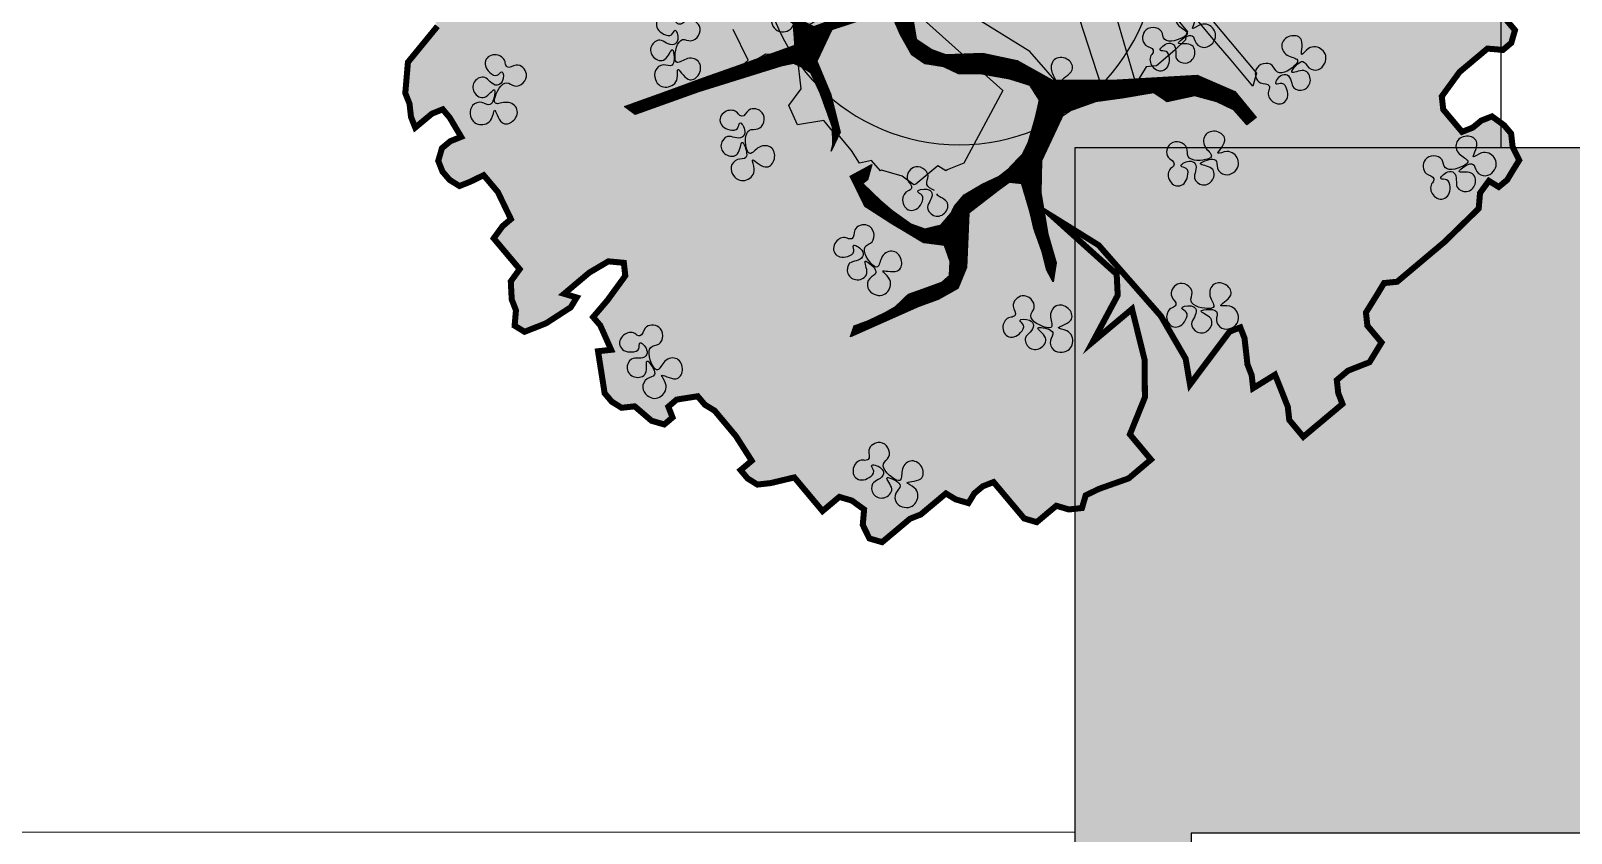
# Model space of a CAD drawing. Header units: millimetres. Extents: x 307301 to 459443, y -2888111 to -2805601.
# Drawn here: x 448119 to 449444, y -2867850 to -2867160 of the extents above; entities that cross this region are included whole.
import ezdxf

# ---------------------------------------------------------------- set-up
doc = ezdxf.new("R2010")
doc.units = ezdxf.units.MM
doc.header["$LTSCALE"] = 10
doc.header["$MEASUREMENT"] = 0
for name, color, linetype in [('BMA  furniture', 6, 'Continuous'), ('COL', 2, 'Continuous'), ('PDA FURNITURE', 6, 'Continuous'), ('Plants', 5, 'Continuous')]:
    doc.layers.add(name, color=color, linetype=linetype)
doc.layers.add('COLUMN HATCH', color=252, linetype='Continuous', lineweight=5)
doc.layers.add('WIN', color=5, linetype='Continuous', lineweight=9)

# ---------------------------------------------------------------- blocks, each defined once
blk = doc.blocks.new('A$C9a3b0c70')
at = {"layer": 'COLUMN HATCH'}
h = blk.add_hatch(color=252, dxfattribs=at)
h.dxf.hatch_style = 1
h.paths.add_polyline_path([(14849.9, 9467.3), (14749.9, 9467.3), (14749.7, 6822.3), (15899.5, 6822.3), (15899.8, 7412.3), (14849.9, 7412.3)])
at = {"layer": 'COL'}
blk.add_lwpolyline([(14849.9, 9467.3), (14749.9, 9467.3), (14749.9, 6822.3), (15899.7, 6822.3), (15899.7, 7412.3), (14849.9, 7412.3)], close=True, dxfattribs=at)
blk = doc.blocks.new('zdhdghgd')
at = {"layer": 'Plants', "transparency": 33554495}
h = blk.add_hatch(color=97, dxfattribs=at)
h.set_gradient(color1=(66, 119, 40), color2=(194, 242, 166), name='SPHERICAL')
h.paths.add_polyline_path([(420386.7, -406570.7), (420384.3, -406579.5), (420376.8, -406597.9), (420382.7, -406601.4), (420391.6, -406592.6), (420400.3, -406584.6), (420400.5, -406593), (420407.9, -406588.4), (420413.2, -406582.1), (420408.6, -406574.6), (420411.8, -406566.5), (420418.2, -406550.3), (420421.4, -406542.2), (420426.8, -406535.9), (420434.9, -406539.1), (420441.2, -406544.4), (420425.3, -406563.4), (420438, -406574), (420446.1, -406577.2), (420455.6, -406574.5), (420460.9, -406568.1), (420470.8, -406569.2), (420480.7, -406570.3), (420490.3, -406567.5), (420500.9, -406554.9), (420496.3, -406547.4), (420486.4, -406546.3), (420498.8, -406531.5), (420508.4, -406528.8), (420511.6, -406520.6), (420521.1, -406517.9), (420531, -406519), (420539.1, -406522.2), (420551.8, -406532.8), (420563.1, -406527.9), (420579.1, -406508.9), (420587.2, -406512.1), (420596.7, -406509.3), (420604.2, -406504.8), (420609.5, -406498.4), (420606.7, -406488.9), (420600.3, -406483.5), (420592.2, -406480.3), (420595.4, -406472.2), (420600.7, -406465.9), (420608.2, -406461.3), (420625.1, -406475.5), (420634.6, -406472.7), (420637.8, -406464.6), (420647.7, -406465.7), (420655.2, -406461.2), (420667.6, -406446.4), (420654.9, -406435.7), (420646.8, -406432.5), (420644, -406423), (420637.6, -406417.6), (420632.3, -406424), (420620.6, -406425), (420616.1, -406417.6), (420619.3, -406409.5), (420624.6, -406403.1), (420643.3, -406415.2), (420651.4, -406418.4), (420658.8, -406413.8), (420665.2, -406397.6), (420670.5, -406391.3), (420678.7, -406394.5), (420685, -406399.8), (420694.9, -406400.9), (420702.3, -406396.4), (420701.3, -406384.7), (420706.6, -406378.4), (420716.2, -406375.6), (420725.4, -406368.9), (420732.8, -406364.3), (420736, -406356.2), (420731.4, -406348.8), (420728.6, -406339.2), (420719.1, -406342), (420712.7, -406336.7), (420713.8, -406326.8), (420719.1, -406320.5), (420704.3, -406308.1), (420707.5, -406300), (420717.4, -406301.1), (420723.8, -406306.4), (420733.3, -406303.6), (420758.1, -406274), (420751.8, -406268.7), (420742.6, -406253.8), (420733.1, -406235.1), (420724.7, -406228), (420706.3, -406241.3), (420703.1, -406249.4), (420686.8, -406243), (420680.5, -406237.7), (420692.6, -406219), (420697.9, -406212.7), (420705.3, -406208.1), (420712.4, -406199.7), (420724.5, -406181), (420729.8, -406174.7), (420743.5, -406175.4), (420753.4, -406176.5), (420760.9, -406172), (420766.2, -406165.6), (420765.1, -406154), (420760.2, -406142.6), (420772.6, -406127.9), (420766, -406118.6), (420759.6, -406113.3), (420754.3, -406119.7), (420744.1, -406114.7), (420735.6, -406107.6), (420736.7, -406097.7), (420750.5, -406098.5), (420766.7, -406104.9), (420786.2, -406081.6), (420789.4, -406073.5), (420747.1, -406038.1), (420736.9, -406033.1), (420738, -406023.2), (420727.7, -406018.2), (420719.6, -406015), (420726.7, -406006.5), (420725.7, -405994.9), (420721.1, -405987.4), (420709.8, -405992.3), (420682.5, -406023.4), (420653.3, -406004.7), (420665.1, -406037.1), (420636.2, -406040.1), (420714.4, -406096.9), (420643.6, -406057), (420634.2, -406077.4), (420478.7, -406026.8), (420575, -406055), (420565.7, -406033.6), (420597.6, -406053), (420608.3, -406040.3), (420607.2, -406028.7), (420600.9, -406023.4), (420611, -405993), (420617.1, -405975.9), (420624.6, -405967), (420629.4, -405953), (420653, -405956.2), (420662.2, -405941.7), (420682.7, -405951.6), (420689, -405956.9), (420708.5, -405933.7), (420687.4, -405916), (420654.2, -405895.4), (420655.3, -405885.5), (420660.6, -405879.1), (420656.1, -405871.7), (420643.4, -405861.1), (420633.8, -405863.8), (420614, -405883.2), (420607.6, -405877.9), (420606.6, -405866.2), (420609.8, -405858.1), (420605.2, -405850.7), (420600.7, -405843.2), (420594.3, -405837.9), (420584.4, -405836.8), (420574.6, -405835.7), (420571.8, -405826.2), (420575, -405818.1), (420570.4, -405810.6), (420576.8, -405794.4), (420572.2, -405787), (420563.8, -405779.9), (420550, -405779.1), (420541.9, -405775.9), (420534.4, -405780.5), (420537.6, -405793.9), (420477.2, -405775.6), (420469.1, -405772.4), (420476.2, -405764), (420455, -405746.2), (420430.7, -405736.6), (420422.2, -405729.5), (420412.7, -405732.3), (420413.7, -405744), (420410.5, -405752.1), (420402.4, -405748.9), (420385.8, -405760.1), (420375.1, -405772.8), (420379.7, -405780.2), (420376.5, -405788.3), (420365.9, -405801), (420356, -405799.9), (420349.6, -405794.6), (420357.8, -405776.2), (420368.4, -405763.6), (420361.8, -405754.4), (420349.1, -405743.7), (420344.5, -405736.3), (420338.2, -405731), (420319.8, -405722.8), (420308.5, -405727.7), (420297.9, -405740.3), (420302.4, -405747.8), (420295.3, -405756.2), (420281.6, -405755.5), (420268.9, -405744.8), (420259.3, -405747.6), (420254, -405753.9), (420255, -405765.6), (420237.3, -405786.7), (420218.9, -405800.1), (420209, -405799), (420192.1, -405784.8), (420195.3, -405776.7), (420200.6, -405770.3), (420203.8, -405762.2), (420197.1, -405753), (420190.8, -405747.7), (420180.9, -405746.6), (420170.7, -405741.6), (420163.3, -405746.2), (420155.8, -405750.7), (420150.5, -405757.1), (420155.1, -405764.5), (420145.9, -405771.2), (420134.2, -405772.2), (420109.1, -405797.9), (420078.9, -405833.8), (420077.9, -405843.7), (420070.4, -405848.2), (420055.6, -405857.4), (420045.7, -405856.3), (420033, -405845.6), (420018.1, -405854.7), (420014.9, -405862.9), (420011.7, -405871), (420004.6, -405879.4), (419994.7, -405878.3), (419986.6, -405875.1), (419961.8, -405904.7), (419974.5, -405915.3), (419984.4, -405916.4), (420000.6, -405922.8), (420008.7, -405926.1), (419998.5, -405942.6), (420008.3, -405943.7), (420016.5, -405946.9), (420026.3, -405948), (420036.2, -405949.1), (420044.4, -405952.3), (420041.2, -405960.4), (420001.3, -405990.3), (420020.8, -405993.6), (420053, -406012.3), (420106.5, -406059.3), (420128, -406093.9), (420084.6, -406045.7), (420068.7, -406044.9), (420033.4, -406063.8), (420058.3, -406034.1), (420019.6, -406024.5), (419991.5, -406024.4), (419963.6, -406035.7), (419944.6, -406019.8), (419930.4, -406036.6), (419922.5, -406058.9), (419917.6, -406069.1), (419908, -406071.9), (419906.9, -406081.8), (419909.7, -406091.3), (419897.3, -406106.1), (419900.1, -406115.6), (419927.6, -406138.7), (419924.4, -406146.8), (419919.1, -406153.2), (419911.7, -406157.7), (419914.5, -406167.3), (419919, -406174.7), (419903.1, -406193.7), (419899.9, -406201.8), (419882.2, -406222.9), (419885, -406232.5), (419895.2, -406237.5), (419906.9, -406236.5), (419913.6, -406245.7), (419916.4, -406255.2), (419905.7, -406267.9), (419931.1, -406289.2), (419926.8, -406307.2), (419925.7, -406317.1), (419930.3, -406324.5), (419936.6, -406329.8), (419943.7, -406321.4), (419962.4, -406333.4), (419981.5, -406349.4), (419986, -406356.8), (419992.4, -406362.2), (419989.9, -406378.1), (419984.5, -406384.4), (419976.4, -406381.2), (419971.1, -406387.5), (419973.9, -406397.1), (419984.8, -406409.8), (419983.7, -406419.7), (419988.3, -406427.1), (419994.7, -406432.5), (420026.4, -406437.5), (420027.5, -406427.6), (420045.9, -406435.8), (420052.2, -406441.2), (420065, -406430.3), (420083.4, -406416.9), (420093.2, -406418), (420094.3, -406429.7), (420085.8, -406444.1), (420069.8, -406463.1), (420067, -406453.6), (420059.6, -406458.1), (420047.5, -406476.8), (420041.1, -406493), (420045.7, -406500.5), (420057.3, -406499.5), (420065.5, -406502.7), (420079.2, -406503.4), (420088.4, -406496.7), (420111.7, -406516.3), (420120.9, -406509.6), (420126.2, -406503.3), (420146.7, -406513.2), (420159.4, -406523.9), (420154.4, -406534.1), (420151.2, -406542.2), (420155.8, -406549.6), (420162.1, -406555), (420170.2, -406558.2), (420179.8, -406555.4), (420185.1, -406549), (420188.3, -406540.9), (420202.8, -406549.5), (420209.1, -406554.8), (420205.9, -406562.9), (420195.3, -406575.6), (420203.4, -406578.8), (420213.3, -406579.9), (420221.4, -406583.1), (420244.7, -406581.1), (420271.9, -406558.8), (420281.9, -406564), (420294.4, -406540.6), (420310.8, -406574.9), (420311.8, -406586), (420312.2, -406603.8), (420322.5, -406612.4), (420346.2, -406616), (420355.4, -406589.8), (420349.7, -406549.5), (420325.6, -406522.9), (420315.1, -406486), (420333.9, -406523), (420375.7, -406562)])
at = {"layer": 'Plants'}
h = blk.add_hatch(dxfattribs=at)
h.set_pattern_fill('ANSI31', color=39, scale=0.90929, angle=-40.4951)
h.set_pattern_definition([(4.504904, (420332.25034, -406164.66091), (-0.008927458, 0.113310114), [])])
edge = h.paths.add_edge_path()
edge.add_line((420294.5, -406186.3), (420277.6, -406199.8))
edge.add_line((420277.6, -406199.8), (420262.1, -406197.2))
edge.add_line((420262.1, -406197.2), (420254.3, -406185.4))
edge.add_line((420254.3, -406185.4), (420250.5, -406175))
edge.add_line((420250.5, -406175), (420251.6, -406146.9))
edge.add_line((420251.6, -406146.9), (420246, -406120.9))
edge.add_line((420246, -406120.9), (420231.5, -406094.6))
edge.add_line((420231.5, -406094.6), (420231.2, -406049.5))
edge.add_line((420231.2, -406049.5), (420235, -405984.8))
edge.add_line((420235, -405984.8), (420222.7, -405956.4))
edge.add_line((420222.7, -405956.4), (420203, -405940.3))
edge.add_line((420203, -405940.3), (420197.4, -405947.3))
edge.add_line((420197.4, -405947.3), (420208.8, -405957.4))
edge.add_line((420208.8, -405957.4), (420214.8, -405970))
edge.add_line((420214.8, -405970), (420219.3, -405986.7))
edge.add_line((420219.3, -405986.7), (420214.8, -406007.6))
edge.add_line((420214.8, -406007.6), (420221.7, -406017.6))
edge.add_line((420221.7, -406017.6), (420217.5, -406041.6))
edge.add_line((420217.5, -406041.6), (420214.8, -406061.6))
edge.add_line((420214.8, -406061.6), (420206.2, -406085.5))
edge.add_line((420206.2, -406085.5), (420170.1, -406102.6))
edge.add_line((420170.1, -406102.6), (420146, -406102.9))
edge.add_line((420146, -406102.9), (420114.8, -406097.7))
edge.add_line((420114.8, -406097.7), (420093.1, -406091.4))
edge.add_line((420093.1, -406091.4), (420078.8, -406093.7))
edge.add_line((420078.8, -406093.7), (420087.6, -406098.4))
edge.add_line((420087.6, -406098.4), (420101.4, -406101.9))
edge.add_line((420101.4, -406101.9), (420118.6, -406108.1))
edge.add_line((420118.6, -406108.1), (420131.1, -406111))
edge.add_line((420131.1, -406111), (420152.8, -406117.4))
edge.add_line((420152.8, -406117.4), (420153.9, -406126.8))
edge.add_line((420153.9, -406126.8), (420147.9, -406135.1))
edge.add_line((420147.9, -406135.1), (420130.8, -406157.5))
edge.add_line((420130.8, -406157.5), (420089.7, -406159.2))
edge.add_line((420089.7, -406159.2), (420073.9, -406165.6))
edge.add_line((420073.9, -406165.6), (420065.6, -406180.5))
edge.add_line((420065.6, -406180.5), (420060.3, -406195.2))
edge.add_line((420060.3, -406195.2), (420037.2, -406246.9))
edge.add_line((420037.2, -406246.9), (420045.7, -406244))
edge.add_line((420045.7, -406244), (420049.6, -406233.3))
edge.add_line((420049.6, -406233.3), (420055.7, -406220.5))
edge.add_line((420055.7, -406220.5), (420059.9, -406213))
edge.add_line((420059.9, -406213), (420069.5, -406203))
edge.add_line((420069.5, -406203), (420073.3, -406192.3))
edge.add_line((420073.3, -406192.3), (420078.6, -406177.7))
edge.add_line((420078.6, -406177.7), (420083.6, -406172))
edge.add_line((420083.6, -406172), (420094.3, -406171.4))
edge.add_line((420094.3, -406171.4), (420106.3, -406175.7))
edge.add_line((420106.3, -406175.7), (420108.2, -406191.4))
edge.add_line((420108.2, -406191.4), (420123.2, -406216.3))
edge.add_line((420123.2, -406216.3), (420135.7, -406235.8))
edge.add_line((420135.7, -406235.8), (420158.6, -406247))
edge.add_line((420158.6, -406247), (420167.5, -406230.7))
edge.add_line((420167.5, -406230.7), (420155.8, -406234))
edge.add_line((420155.8, -406234), (420153, -406237.5))
edge.add_line((420153, -406237.5), (420140, -406223.8))
edge.add_line((420140, -406223.8), (420132.6, -406215.2))
edge.add_line((420132.6, -406215.2), (420122.7, -406201.1))
edge.add_line((420122.7, -406201.1), (420118.9, -406190.7))
edge.add_line((420118.9, -406190.7), (420121.9, -406178.3))
edge.add_line((420121.9, -406178.3), (420130.5, -406170.9))
edge.add_line((420130.5, -406170.9), (420135.9, -406168.3))
edge.add_line((420135.9, -406168.3), (420144.6, -406160.9))
edge.add_line((420144.6, -406160.9), (420152.5, -406147.3))
edge.add_line((420152.5, -406147.3), (420158.6, -406134.5))
edge.add_line((420158.6, -406134.5), (420164.1, -406127.5))
edge.add_line((420164.1, -406127.5), (420175.6, -406116.6))
edge.add_line((420175.6, -406116.6), (420184.6, -406112.3))
edge.add_line((420184.6, -406112.3), (420203, -406106.9))
edge.add_line((420203, -406106.9), (420216, -406104.1))
edge.add_line((420216, -406104.1), (420227, -406111.1))
edge.add_line((420227, -406111.1), (420232, -406126.4))
edge.add_line((420232, -406126.4), (420234.4, -406140.7))
edge.add_line((420234.4, -406140.7), (420236, -406148.8))
edge.add_line((420236, -406148.8), (420236, -406165.3))
edge.add_line((420236, -406165.3), (420241.1, -406176.2))
edge.add_line((420241.1, -406176.2), (420243.5, -406190.5))
edge.add_line((420243.5, -406190.5), (420250.4, -406200.5))
edge.add_line((420250.4, -406200.5), (420265.3, -406208.9))
edge.add_line((420265.3, -406208.9), (420283.5, -406216.9))
edge.add_line((420283.5, -406216.9), (420269, -406261.2))
edge.add_line((420269, -406261.2), (420245.5, -406272.3))
edge.add_line((420245.5, -406272.3), (420220.8, -406261.9))
edge.add_line((420220.8, -406261.9), (420191.9, -406254.5))
edge.add_line((420191.9, -406254.5), (420177.5, -406261.3))
edge.add_line((420177.5, -406261.3), (420182.4, -406260.1))
edge.add_line((420182.4, -406260.1), (420195.8, -406260.4))
edge.add_line((420195.8, -406260.4), (420207.8, -406264.7))
edge.add_line((420207.8, -406264.7), (420221, -406269.5))
edge.add_line((420221, -406269.5), (420236.5, -406276.6))
edge.add_line((420236.5, -406276.6), (420240.4, -406282.5))
edge.add_line((420240.4, -406282.5), (420243.8, -406289.7))
edge.add_line((420243.8, -406289.7), (420241.8, -406299.5))
edge.add_line((420241.8, -406299.5), (420222.4, -406361.6))
edge.add_line((420222.4, -406361.6), (420205.2, -406409.4))
edge.add_line((420205.2, -406409.4), (420211.3, -406417.6))
edge.add_line((420211.3, -406417.6), (420219.9, -406393.7))
edge.add_line((420219.9, -406393.7), (420225.6, -406377.7))
edge.add_line((420225.6, -406377.7), (420232.8, -406357.8))
edge.add_line((420232.8, -406357.8), (420236.1, -406348.5))
edge.add_line((420236.1, -406348.5), (420240.4, -406336.5))
edge.add_line((420240.4, -406336.5), (420242.8, -406329.9))
edge.add_line((420242.8, -406329.9), (420247.6, -406316.6))
edge.add_line((420247.6, -406316.6), (420257.6, -406288.7))
edge.add_line((420257.6, -406288.7), (420273.7, -406289.9))
edge.add_line((420273.7, -406289.9), (420282.8, -406302.2))
edge.add_line((420282.8, -406302.2), (420289.7, -406291.2))
edge.add_line((420289.7, -406291.2), (420278.7, -406284.2))
edge.add_line((420278.7, -406284.2), (420275.2, -406281.5))
edge.add_line((420275.2, -406281.5), (420271.8, -406274.3))
edge.add_line((420271.8, -406274.3), (420281.4, -406247.7))
edge.add_line((420281.4, -406247.7), (420290, -406223.8))
edge.add_line((420290, -406223.8), (420295.3, -406209.1))
edge.add_line((420295.3, -406209.1), (420305, -406194.6))
edge.add_line((420305, -406194.6), (420311.8, -406188.1))
at = {"layer": 'Plants', "true_color": 0x99724c}
h = blk.add_hatch(color=35, dxfattribs=at)
h.dxf.hatch_style = 1
edge = h.paths.add_edge_path()
edge.add_arc((420332.3, -406164.7), 150, 0, 360)
at = {"layer": 'BMA  furniture', "ltscale": 100}
blk.add_circle((420332.3, -406164.7), 150, dxfattribs=at)
at = {"layer": 'Plants', "color": 97, "true_color": 0x427728, "const_width": 4.55}
blk.add_lwpolyline([(420281.6, -405755.5), (420268.9, -405744.8), (420259.3, -405747.6), (420254, -405753.9), (420255, -405765.6), (420237.3, -405786.7), (420218.9, -405800.1), (420209, -405799), (420192.1, -405784.8), (420195.3, -405776.7), (420200.6, -405770.3), (420203.8, -405762.2), (420197.1, -405753), (420190.8, -405747.7), (420180.9, -405746.6), (420170.7, -405741.6), (420163.3, -405746.2), (420155.8, -405750.7), (420150.5, -405757.1), (420155.1, -405764.5), (420145.9, -405771.2), (420134.2, -405772.2), (420109.1, -405797.9), (420078.9, -405833.8), (420077.9, -405843.7), (420070.4, -405848.2), (420055.6, -405857.4), (420045.7, -405856.3), (420033, -405845.6), (420018.1, -405854.7), (420014.9, -405862.9), (420011.7, -405871), (420004.6, -405879.4), (419994.7, -405878.3), (419986.6, -405875.1), (419961.8, -405904.7), (419974.5, -405915.3), (419984.4, -405916.4), (420000.6, -405922.8), (420008.7, -405926.1), (419998.5, -405942.6), (420008.3, -405943.7), (420016.5, -405946.9), (420026.3, -405948), (420036.2, -405949.1), (420044.4, -405952.3), (420041.2, -405960.4), (420001.3, -405990.3), (420020.8, -405993.6), (420053, -406012.3), (420106.5, -406059.3), (420128, -406093.9), (420084.6, -406045.7), (420068.7, -406044.9), (420033.4, -406063.8), (420058.3, -406034.1), (420019.6, -406024.5), (419991.5, -406024.4), (419963.6, -406035.7), (419944.6, -406019.8), (419930.4, -406036.6), (419922.5, -406058.9), (419917.6, -406069.1), (419908, -406071.9), (419906.9, -406081.8), (419909.7, -406091.3), (419897.3, -406106.1), (419900.1, -406115.6), (419927.6, -406138.7), (419924.4, -406146.8), (419919.1, -406153.2), (419911.7, -406157.7), (419914.5, -406167.3), (419919, -406174.7), (419903.1, -406193.7), (419899.9, -406201.8), (419882.2, -406222.9), (419885, -406232.5), (419895.2, -406237.5), (419906.9, -406236.5), (419913.6, -406245.7), (419916.4, -406255.2), (419905.7, -406267.9), (419931.1, -406289.2), (419926.8, -406307.2), (419925.7, -406317.1), (419930.3, -406324.5), (419936.6, -406329.8), (419943.7, -406321.4), (419962.4, -406333.4), (419981.5, -406349.4), (419986, -406356.8), (419992.4, -406362.2), (419989.9, -406378.1), (419984.5, -406384.4), (419976.4, -406381.2), (419971.1, -406387.5), (419973.9, -406397.1), (419984.8, -406409.8), (419983.7, -406419.7), (419988.3, -406427.1), (419994.7, -406432.5), (420026.4, -406437.5), (420027.5, -406427.6), (420045.9, -406435.8), (420052.2, -406441.2), (420065, -406430.3), (420083.4, -406416.9), (420093.2, -406418), (420094.3, -406429.7), (420085.8, -406444.1), (420069.8, -406463.1), (420067, -406453.6), (420059.6, -406458.1), (420047.5, -406476.8), (420041.1, -406493), (420045.7, -406500.5), (420057.3, -406499.5), (420065.5, -406502.7), (420079.2, -406503.4), (420088.4, -406496.7), (420111.7, -406516.3), (420120.9, -406509.6), (420126.2, -406503.3), (420146.7, -406513.2), (420159.4, -406523.9), (420154.4, -406534.1), (420151.2, -406542.2), (420155.8, -406549.6), (420162.1, -406555), (420170.2, -406558.2), (420179.8, -406555.4), (420185.1, -406549), (420188.3, -406540.9), (420202.8, -406549.5), (420209.1, -406554.8), (420205.9, -406562.9), (420195.3, -406575.6), (420203.4, -406578.8), (420213.3, -406579.9), (420221.4, -406583.1), (420244.7, -406581.1), (420271.9, -406558.8)], dxfattribs=at)
at = {"layer": 'Plants', "color": 128}
for points in [[(420275.5, -405972.8), (420236.5, -405940.1), (420226.7, -405942.9), (420246.2, -405959.3), (420259.2, -405970.2), (420275.4, -405983.8)], [(420285.3, -406006.9), (420267.6, -405992.1), (420266, -405993.2), (420261.7, -405993.6), (420253.7, -406001.8), (420242.1, -406015.6), (420241.2, -406023.5), (420230.9, -406029.8), (420228.8, -406031.1), (420446.7, -406094.8)], [(420513, -406150.4), (420216.9, -406054.1), (420230.2, -406059.3), (420221.1, -406082.4), (420219.8, -406083.3), (420223.2, -406085.3), (420252.8, -406111.4), (420359, -406282.5)], [(420292.3, -406208.4), (420223.3, -406131.8), (420168.4, -406161.2), (420163.4, -406173.8), (420162.6, -406174.7), (420166.4, -406180.9), (420152.7, -406197.3), (420152.1, -406198.9), (420158.6, -406207.8), (420163.2, -406223.4), (420162.6, -406224.1), (420170.6, -406230.8), (420168.5, -406239.9), (420178, -406246), (420190.3, -406256.3), (420192.5, -406260), (420200.6, -406266.8), (420197.5, -406286.9), (420211.9, -406293.3), (420224.6, -406284.1), (420248.7, -406286.7), (420250.8, -406310.7), (420243.2, -406323.4), (420240.2, -406327), (420242.3, -406328.7), (420246.2, -406324), (420269.4, -406335.3)]]:
    blk.add_lwpolyline(points, dxfattribs=at)
at = {"layer": 'Plants', "color": 39}
for points in [[(420277.6, -406199.8), (420262.1, -406197.2), (420254.3, -406185.4), (420250.5, -406175), (420251.6, -406146.9), (420246, -406120.9), (420231.5, -406094.6), (420231.2, -406049.5), (420235, -405984.8), (420222.7, -405956.4), (420203, -405940.3), (420197.4, -405947.3), (420208.8, -405957.4), (420214.8, -405970), (420219.3, -405986.7), (420214.8, -406007.6), (420221.7, -406017.6), (420217.5, -406041.6), (420214.8, -406061.6), (420206.2, -406085.5), (420170.1, -406102.6), (420146, -406102.9), (420114.8, -406097.7), (420093.1, -406091.4), (420078.8, -406093.7), (420087.6, -406098.4), (420101.4, -406101.9), (420118.6, -406108.1), (420131.1, -406111), (420152.8, -406117.4), (420153.9, -406126.8), (420147.9, -406135.1), (420130.8, -406157.5), (420089.7, -406159.2), (420073.9, -406165.6), (420065.6, -406180.5), (420060.3, -406195.2), (420037.2, -406246.9), (420045.7, -406244), (420049.6, -406233.3), (420055.7, -406220.5), (420059.9, -406213), (420069.5, -406203), (420073.3, -406192.3), (420078.6, -406177.7), (420083.6, -406172), (420094.3, -406171.4), (420106.3, -406175.7), (420108.2, -406191.4), (420123.2, -406216.3), (420135.7, -406235.8), (420158.6, -406247), (420167.5, -406230.7), (420155.8, -406234), (420153, -406237.5), (420140, -406223.8), (420132.6, -406215.2), (420122.7, -406201.1), (420118.9, -406190.7), (420121.9, -406178.3), (420130.5, -406170.9), (420135.9, -406168.3), (420144.6, -406160.9), (420152.5, -406147.3), (420158.6, -406134.5), (420164.1, -406127.5), (420175.6, -406116.6), (420184.6, -406112.3), (420203, -406106.9), (420216, -406104.1), (420227, -406111.1), (420232, -406126.4), (420234.4, -406140.7), (420236, -406148.8), (420236, -406165.3), (420241.1, -406176.2), (420243.5, -406190.5), (420250.4, -406200.5), (420265.3, -406208.9), (420283.5, -406216.9)], [(420269, -406261.2), (420245.5, -406272.3), (420220.8, -406261.9), (420191.9, -406254.5), (420177.5, -406261.3), (420182.4, -406260.1), (420195.8, -406260.4), (420207.8, -406264.7), (420221, -406269.5), (420236.5, -406276.6), (420240.4, -406282.5), (420243.8, -406289.7), (420241.8, -406299.5), (420222.4, -406361.6), (420205.2, -406409.4), (420211.3, -406417.6), (420219.9, -406393.7), (420225.6, -406377.7), (420232.8, -406357.8), (420236.1, -406348.5), (420240.4, -406336.5), (420242.8, -406329.9), (420247.6, -406316.6), (420257.6, -406288.7), (420273.7, -406289.9)]]:
    blk.add_lwpolyline(points, dxfattribs=at)
at = {"layer": 'Plants', "color": 3}
for points in [[(420162.9, -405786.8), (420166, -405783.8), (420170.8, -405775.4), (420160.9, -405774.6), (420157.7, -405767), (420161.6, -405760.8), (420167.5, -405758.2), (420174.6, -405760.7), (420178.7, -405768.6), (420169.4, -405779.9), (420184.4, -405770), (420190.5, -405780.5), (420185.9, -405790.7), (420174.6, -405788.9), (420170.3, -405776.7), (420165.7, -405783.7), (420163.9, -405790.2)], [(420237.9, -405913.4), (420241.7, -405911.3), (420248.5, -405904.5), (420239.1, -405901.1), (420238, -405893), (420243.4, -405888), (420249.8, -405887), (420255.9, -405891.3), (420257.9, -405899.9), (420245.9, -405908.5), (420263, -405902.8), (420266.2, -405914.4), (420259.1, -405923.2), (420248.7, -405918.5), (420247.6, -405905.6), (420241.4, -405911.2), (420237.9, -405917)], [(420057.2, -405981.4), (420058.4, -405977.2), (420058.3, -405967.5), (420049.3, -405971.8), (420042.8, -405966.8), (420043.1, -405959.5), (420046.9, -405954.3), (420054.3, -405953), (420061.8, -405957.7), (420059.4, -405972.2), (420067.5, -405956.1), (420077.9, -405962.1), (420079.1, -405973.3), (420068.4, -405977.3), (420058.5, -405968.9), (420058.1, -405977.3), (420059.7, -405983.9)], [(420168.7, -405982.1), (420171, -405978.3), (420173.4, -405969), (420163.6, -405970.8), (420158.6, -405964.3), (420160.7, -405957.2), (420165.8, -405953.2), (420173.3, -405953.9), (420179.3, -405960.4), (420173.2, -405973.7), (420185.2, -405960.3), (420193.7, -405968.8), (420192, -405979.9), (420180.6, -405981), (420173.2, -405970.4), (420170.6, -405978.3), (420170.5, -405985.1)], [(420259.9, -405998.8), (420263, -405995.8), (420267.8, -405987.4), (420257.8, -405986.6), (420254.7, -405979), (420258.6, -405972.8), (420264.5, -405970.2), (420271.6, -405972.8), (420275.7, -405980.6), (420266.3, -405991.9), (420281.4, -405982.1), (420287.5, -405992.5), (420282.9, -406002.7), (420271.6, -406000.9), (420267.2, -405988.7), (420262.7, -405995.7), (420260.8, -406002.2)], [(420044.3, -406104.5), (420044.4, -406100.1), (420041.8, -406090.8), (420034.2, -406097.3), (420026.6, -406094.2), (420025, -406087), (420027.3, -406081), (420034.1, -406077.8), (420042.6, -406080.4), (420044, -406095), (420047.7, -406077.4), (420059.3, -406080.5), (420063.4, -406091), (420054.1, -406097.7), (420042.3, -406092.1), (420044.1, -406100.3), (420047.4, -406106.2)], [(420227.4, -406101.2), (420228.6, -406097), (420228.6, -406087.3), (420219.5, -406091.6), (420213, -406086.6), (420213.3, -406079.3), (420217.1, -406074.1), (420224.5, -406072.8), (420232, -406077.5), (420229.6, -406092), (420237.7, -406075.9), (420248.2, -406081.9), (420249.3, -406093.1), (420238.6, -406097.1), (420228.8, -406088.7), (420228.3, -406097.1), (420230, -406103.7)], [(419931.1, -406218.4), (419930, -406214.2), (419925.2, -406205.9), (419919.5, -406214.1), (419911.3, -406213), (419907.9, -406206.5), (419908.6, -406200.1), (419914.4, -406195.2), (419923.2, -406195.6), (419928.4, -406209.3), (419927.3, -406191.4), (419939.4, -406191.3), (419946, -406200.4), (419938.8, -406209.3), (419926, -406207), (419929.8, -406214.4), (419934.5, -406219.3)], [(420094.4, -406234.9), (420092.3, -406231.1), (420085.4, -406224.3), (420082.1, -406233.7), (420073.9, -406234.8), (420068.9, -406229.4), (420068, -406223), (420072.3, -406216.8), (420080.9, -406214.9), (420089.4, -406226.9), (420083.8, -406209.8), (420095.4, -406206.6), (420104.2, -406213.7), (420099.5, -406224.1), (420086.5, -406225.2), (420092.1, -406231.4), (420098, -406234.9)], [(420295.3, -406292.6), (420291.2, -406291.4), (420281.5, -406291.4), (420285.8, -406300.5), (420280.8, -406307), (420273.4, -406306.7), (420268.2, -406302.9), (420266.9, -406295.5), (420271.6, -406288), (420286.1, -406290.4), (420270.1, -406282.3), (420276, -406271.9), (420287.2, -406270.7), (420291.3, -406281.4), (420282.9, -406291.3), (420291.2, -406291.7), (420297.8, -406290)], [(420183.7, -406327.9), (420180, -406325.7), (420170.7, -406323.2), (420172.4, -406333), (420165.9, -406338.1), (420158.9, -406335.9), (420154.9, -406330.8), (420155.5, -406323.3), (420162, -406317.4), (420175.4, -406323.4), (420162, -406311.4), (420170.4, -406302.9), (420181.5, -406304.6), (420182.7, -406316), (420172, -406323.4), (420180, -406326), (420186.8, -406326.1)], [(420253.6, -406380.8), (420249.5, -406379.6), (420239.8, -406379.6), (420244.1, -406388.7), (420239.1, -406395.2), (420231.7, -406394.9), (420226.5, -406391.1), (420225.2, -406383.7), (420229.9, -406376.2), (420244.4, -406378.6), (420228.4, -406370.5), (420234.3, -406360.1), (420245.5, -406358.9), (420249.6, -406369.6), (420241.2, -406379.5), (420249.5, -406379.9), (420256.1, -406378.2)], [(420018.8, -406399.7), (420015.7, -406396.6), (420007.4, -406391.8), (420006.5, -406401.7), (419999, -406404.9), (419992.7, -406401), (419990.1, -406395.1), (419992.7, -406388), (420000.5, -406383.9), (420011.9, -406393.2), (420002, -406378.1), (420012.4, -406372.1), (420022.7, -406376.6), (420020.8, -406387.9), (420008.6, -406392.3), (420015.7, -406396.9), (420022.2, -406398.7)], [(420223.2, -406515.5), (420218.9, -406515.4), (420209.5, -406517.9), (420216, -406525.6), (420212.9, -406533.1), (420205.7, -406534.8), (420199.7, -406532.4), (420196.5, -406525.6), (420199.1, -406517.2), (420213.7, -406515.7), (420196.1, -406512.1), (420199.2, -406500.4), (420209.7, -406496.4), (420216.4, -406505.7), (420210.8, -406517.4), (420219, -406515.7), (420225, -406512.3)]]:
    blk.add_open_spline(points, degree=3, knots=[5.659939, 5.659939, 5.659939, 5.659939, 5.794674, 5.896015, 6.011026, 6.116494, 6.210941, 6.291027, 6.45076, 6.557203, 6.728442, 6.854737, 7.005278, 7.151913, 7.285787, 7.43104, 7.43104, 7.43104, 7.43104], dxfattribs=at)
at = {"layer": 'Plants', "color": 97}
for points in [[(420163.9, -405790.2), (420163.3, -405793.2), (420163.7, -405798.8), (420172, -405798.7), (420174.9, -405806.3), (420171.5, -405814.7), (420159.6, -405814.8), (420158.6, -405804.7), (420154.4, -405806.4), (420153.6, -405807.2), (420151.6, -405809), (420144.1, -405808.8), (420139.6, -405800), (420144.7, -405794.3), (420150.2, -405793.5), (420157, -405794.8), (420155.5, -405803.7), (420163, -405796.4), (420161.8, -405789.9), (420155.8, -405788.8), (420149.1, -405789.6), (420145.3, -405780.7), (420152, -405773.3), (420163.7, -405775.7), (420160.8, -405787.5), (420162.6, -405787), (420162.9, -405786.8)], [(420237.9, -405917), (420236.6, -405919.7), (420235.5, -405925.2), (420243.5, -405927.3), (420244.5, -405935.4), (420239, -405942.6), (420227.4, -405939.7), (420229.1, -405929.6), (420224.6, -405930.2), (420223.6, -405930.7), (420221.2, -405932), (420214, -405929.8), (420212, -405920.2), (420218.4, -405916), (420223.9, -405916.6), (420230.1, -405919.6), (420226.3, -405927.8), (420235.5, -405922.7), (420236, -405916.2), (420230.5, -405913.5), (420223.9, -405912.6), (420222.5, -405903), (420230.9, -405897.6), (420241.5, -405902.9), (420235.7, -405913.5), (420237.5, -405913.5), (420237.9, -405913.4)], [(420059.7, -405983.9), (420060.8, -405986.7), (420063.9, -405991.3), (420071, -405987.2), (420077.4, -405992.2), (420078.6, -406001.2), (420068.3, -406007.3), (420062.4, -405999), (420059.6, -406002.6), (420059.3, -406003.7), (420058.5, -406006.3), (420051.9, -406009.9), (420043.7, -406004.4), (420045.2, -405996.9), (420049.6, -405993.5), (420056.1, -405991.2), (420059.2, -405999.7), (420062, -405989.6), (420057.8, -405984.6), (420052, -405986.7), (420046.7, -405990.7), (420038.9, -405984.9), (420041.1, -405975.2), (420052.3, -405971.4), (420055.7, -405983), (420057, -405981.7), (420057.2, -405981.4)], [(420170.5, -405985.1), (420170.8, -405988.1), (420172.6, -405993.4), (420180.5, -405991.2), (420185.4, -405997.8), (420184.2, -406006.8), (420172.8, -406010), (420169.2, -406000.5), (420165.6, -406003.2), (420165, -406004.2), (420163.6, -406006.5), (420156.2, -406008.2), (420149.7, -406000.8), (420153.1, -405994), (420158.2, -405991.8), (420165.1, -405991.3), (420165.9, -406000.3), (420171.3, -405991.3), (420168.4, -405985.4), (420162.3, -405985.8), (420156.1, -405988.3), (420150.2, -405980.7), (420154.7, -405971.9), (420166.6, -405971.2), (420166.8, -405983.2), (420168.5, -405982.3), (420168.7, -405982.1)], [(420260.8, -406002.2), (420260.3, -406005.2), (420260.6, -406010.8), (420268.9, -406010.7), (420271.9, -406018.3), (420268.4, -406026.7), (420256.5, -406026.8), (420255.6, -406016.7), (420251.3, -406018.4), (420250.5, -406019.2), (420248.6, -406021), (420241, -406020.8), (420236.6, -406012), (420241.7, -406006.3), (420247.2, -406005.5), (420254, -406006.8), (420252.4, -406015.7), (420259.9, -406008.4), (420258.7, -406001.9), (420252.7, -406000.8), (420246.1, -406001.6), (420242.3, -405992.7), (420249, -405985.3), (420260.6, -405987.7), (420257.7, -405999.5), (420259.5, -405999), (420259.9, -405998.8)], [(420047.4, -406106.2), (420049.1, -406108.7), (420053.3, -406112.4), (420059.1, -406106.5), (420066.6, -406109.8), (420070.1, -406118.1), (420061.8, -406126.7), (420053.9, -406120.2), (420052.2, -406124.4), (420052.1, -406125.5), (420052, -406128.2), (420046.6, -406133.4), (420037.2, -406130.3), (420036.7, -406122.6), (420040.1, -406118.2), (420045.8, -406114.3), (420051, -406121.7), (420051.1, -406111.2), (420045.7, -406107.5), (420040.7, -406110.9), (420036.5, -406116.2), (420027.5, -406112.6), (420027.1, -406102.7), (420037, -406096.1), (420043.3, -406106.5), (420044.2, -406104.8), (420044.3, -406104.5)], [(420147.9, -406183.4), (420148.9, -406186.2), (420152, -406190.8), (420159.2, -406186.7), (420165.5, -406191.7), (420166.7, -406200.7), (420156.5, -406206.8), (420150.6, -406198.5), (420147.8, -406202.1), (420147.5, -406203.2), (420146.7, -406205.8), (420140.1, -406209.4), (420131.8, -406203.9), (420133.4, -406196.4), (420137.8, -406193), (420144.2, -406190.7), (420147.4, -406199.2), (420150.2, -406189.1), (420146, -406184.1), (420140.2, -406186.2), (420134.8, -406190.2), (420127.1, -406184.4), (420129.2, -406174.6), (420140.5, -406170.9), (420143.9, -406182.5), (420145.2, -406181.2), (420145.4, -406180.9)], [(419934.5, -406219.3), (419936.8, -406221.2), (419941.8, -406223.7), (419946, -406216.5), (419954, -406217.7), (419959.5, -406224.9), (419953.7, -406235.3), (419944.5, -406231.1), (419943.8, -406235.6), (419944.1, -406236.7), (419944.7, -406239.3), (419940.8, -406245.7), (419930.9, -406245.1), (419928.5, -406237.9), (419930.6, -406232.7), (419935, -406227.5), (419942, -406233.3), (419939.4, -406223.1), (419933.2, -406220.9), (419929.3, -406225.6), (419926.6, -406231.7), (419917, -406230.6), (419914, -406221.1), (419921.9, -406212.2), (419930.6, -406220.6), (419931.1, -406218.8), (419931.1, -406218.4)], [(420098, -406234.9), (420100.7, -406236.1), (420106.2, -406237.2), (420108.3, -406229.2), (420116.3, -406228.3), (420123.6, -406233.8), (420120.6, -406245.4), (420110.6, -406243.7), (420111.2, -406248.2), (420111.7, -406249.2), (420113, -406251.6), (420110.8, -406258.8), (420101.1, -406260.8), (420096.9, -406254.4), (420097.6, -406248.9), (420100.6, -406242.7), (420108.8, -406246.5), (420103.7, -406237.3), (420097.1, -406236.8), (420094.5, -406242.3), (420093.6, -406248.9), (420083.9, -406250.3), (420078.6, -406241.9), (420083.9, -406231.3), (420094.5, -406237.1), (420094.5, -406235.2), (420094.4, -406234.9)], [(420186.8, -406326.1), (420189.8, -406325.8), (420195.1, -406324), (420192.9, -406316.1), (420199.4, -406311.2), (420208.4, -406312.4), (420211.7, -406323.9), (420202.1, -406327.4), (420204.9, -406331), (420205.8, -406331.6), (420208.1, -406333.1), (420209.9, -406340.4), (420202.5, -406346.9), (420195.6, -406343.5), (420193.5, -406338.4), (420192.9, -406331.5), (420202, -406330.7), (420192.9, -406325.3), (420187, -406328.2), (420187.5, -406334.3), (420190, -406340.5), (420182.3, -406346.5), (420173.5, -406341.9), (420172.8, -406330), (420184.9, -406329.8), (420184, -406328.2), (420183.7, -406327.9)], [(420256.1, -406378.2), (420259, -406377.2), (420263.6, -406374.1), (420259.4, -406367), (420264.5, -406360.6), (420273.5, -406359.4), (420279.6, -406369.7), (420271.3, -406375.5), (420274.9, -406378.4), (420276, -406378.7), (420278.5, -406379.5), (420282.1, -406386.1), (420276.7, -406394.3), (420269.2, -406392.8), (420265.8, -406388.4), (420263.5, -406381.9), (420272, -406378.8), (420261.9, -406375.9), (420256.9, -406380.2), (420258.9, -406386), (420263, -406391.3), (420257.1, -406399.1), (420247.4, -406396.9), (420243.7, -406385.7), (420255.3, -406382.3), (420253.9, -406381), (420253.6, -406380.8)], [(420022.2, -406398.7), (420025.1, -406399.3), (420030.7, -406398.9), (420030.7, -406390.6), (420038.3, -406387.6), (420046.7, -406391.1), (420046.8, -406403), (420036.7, -406404), (420038.4, -406408.2), (420039.2, -406409), (420041, -406411), (420040.8, -406418.5), (420031.9, -406422.9), (420026.2, -406417.8), (420025.5, -406412.3), (420026.7, -406405.6), (420035.7, -406407.1), (420028.3, -406399.6), (420021.9, -406400.8), (420020.8, -406406.8), (420021.6, -406413.5), (420012.6, -406417.3), (420005.3, -406410.5), (420007.7, -406398.9), (420019.4, -406401.8), (420018.9, -406400), (420018.8, -406399.7)], [(420225, -406512.3), (420227.4, -406510.6), (420231.1, -406506.4), (420225.2, -406500.6), (420228.5, -406493.2), (420236.9, -406489.7), (420245.4, -406498), (420238.9, -406505.8), (420243.1, -406507.6), (420244.2, -406507.6), (420246.9, -406507.7), (420252.1, -406513.2), (420249, -406522.6), (420241.3, -406523), (420236.9, -406519.7), (420233, -406514), (420240.4, -406508.8), (420229.9, -406508.6), (420226.2, -406514), (420229.6, -406519.1), (420234.9, -406523.2), (420231.3, -406532.2), (420221.4, -406532.6), (420214.8, -406522.7), (420225.2, -406516.5), (420223.5, -406515.5), (420223.2, -406515.5)]]:
    blk.add_open_spline(points, degree=3, knots=[3.354914, 3.354914, 3.354914, 3.354914, 3.458222, 3.559484, 3.66794, 3.78084, 3.941706, 4.05148, 4.10473, 4.10473, 4.10473, 4.231025, 4.378045, 4.455635, 4.549759, 4.643907, 4.711765, 4.825485, 4.900546, 4.990075, 5.075064, 5.197883, 5.330484, 5.468269, 5.611916, 5.635621, 5.635621, 5.635621, 5.635621], dxfattribs=at)

msp = doc.modelspace()

# ---------------------------------------------------------------- linework, layer by layer
at = {"layer": 'PDA FURNITURE', "elevation": 0}
msp.add_lwpolyline([(442457.6, -2867850), (449017.5, -2867848.9), (449017.5, -2867260), (449384.2, -2867260), (449384.2, -2865550), (442238.3, -2865550), (442238.3, -2867260), (442457.5, -2867260)], close=True, dxfattribs=at)
at = {"layer": 'WIN', "ltscale": 50, "elevation": 0}
msp.add_lwpolyline([(442238.3, -2865550), (442238.3, -2867260), (442457.5, -2867260), (442457.6, -2867849.9), (449017.5, -2867848.9), (449017.5, -2867260), (449384.2, -2867260), (449384.2, -2865550)], close=True, dxfattribs=at)

# ---------------------------------------------------------------- block references
at = {"xscale": -1, "rotation": 180}
msp.add_blockref('A$C9a3b0c70', (434267.6, -2860437.7), dxfattribs=at)
at = {"layer": 'BMA  furniture', "xscale": -1.13909169973045, "yscale": 1.13909169973045, "zscale": 1.13909169973045, "rotation": 270}
msp.add_blockref('zdhdghgd', (911576.6, -3345883.9), dxfattribs=at)

doc.saveas('drawing.dxf')
